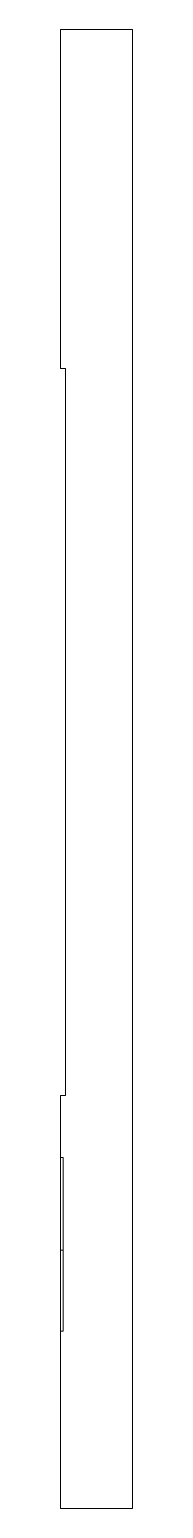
# Model space of a CAD drawing. Header units: millimetres. Extents: x -6653 to -5663, y -1029 to -82.
# Drawn here: x -6653 to -6607, y -1029 to -82 of the extents above.
import ezdxf

# ---------------------------------------------------------------- set-up
doc = ezdxf.new("R2010")
doc.units = ezdxf.units.MM

msp = doc.modelspace()

# ---------------------------------------------------------------- linework, layer by layer
at = {"color": 7, "linetype": 'Continuous', "lineweight": 15}
for p, q in [((-6653.14, -81.64), (-6653.14, -298.7)), ((-6607.14, -81.64), (-6653.14, -81.64)), ((-6607.14, -1029.01), (-6607.14, -81.64)), ((-6653.14, -298.7), (-6649.93, -298.7)), ((-6649.93, -298.7), (-6649.93, -764.48)), ((-6653.14, -863.53), (-6653.14, -764.48)), ((-6649.93, -764.48), (-6653.14, -764.48)), ((-6653.14, -804.25), (-6651.47, -804.25)), ((-6651.47, -804.25), (-6651.47, -915.53)), ((-6653.14, -1029.01), (-6653.14, -863.53)), ((-6651.47, -863.53), (-6653.14, -863.53)), ((-6651.47, -915.53), (-6653.14, -915.53)), ((-6653.14, -1029.01), (-6607.14, -1029.01))]:
    msp.add_line(p, q, dxfattribs=at)

doc.saveas('drawing.dxf')
